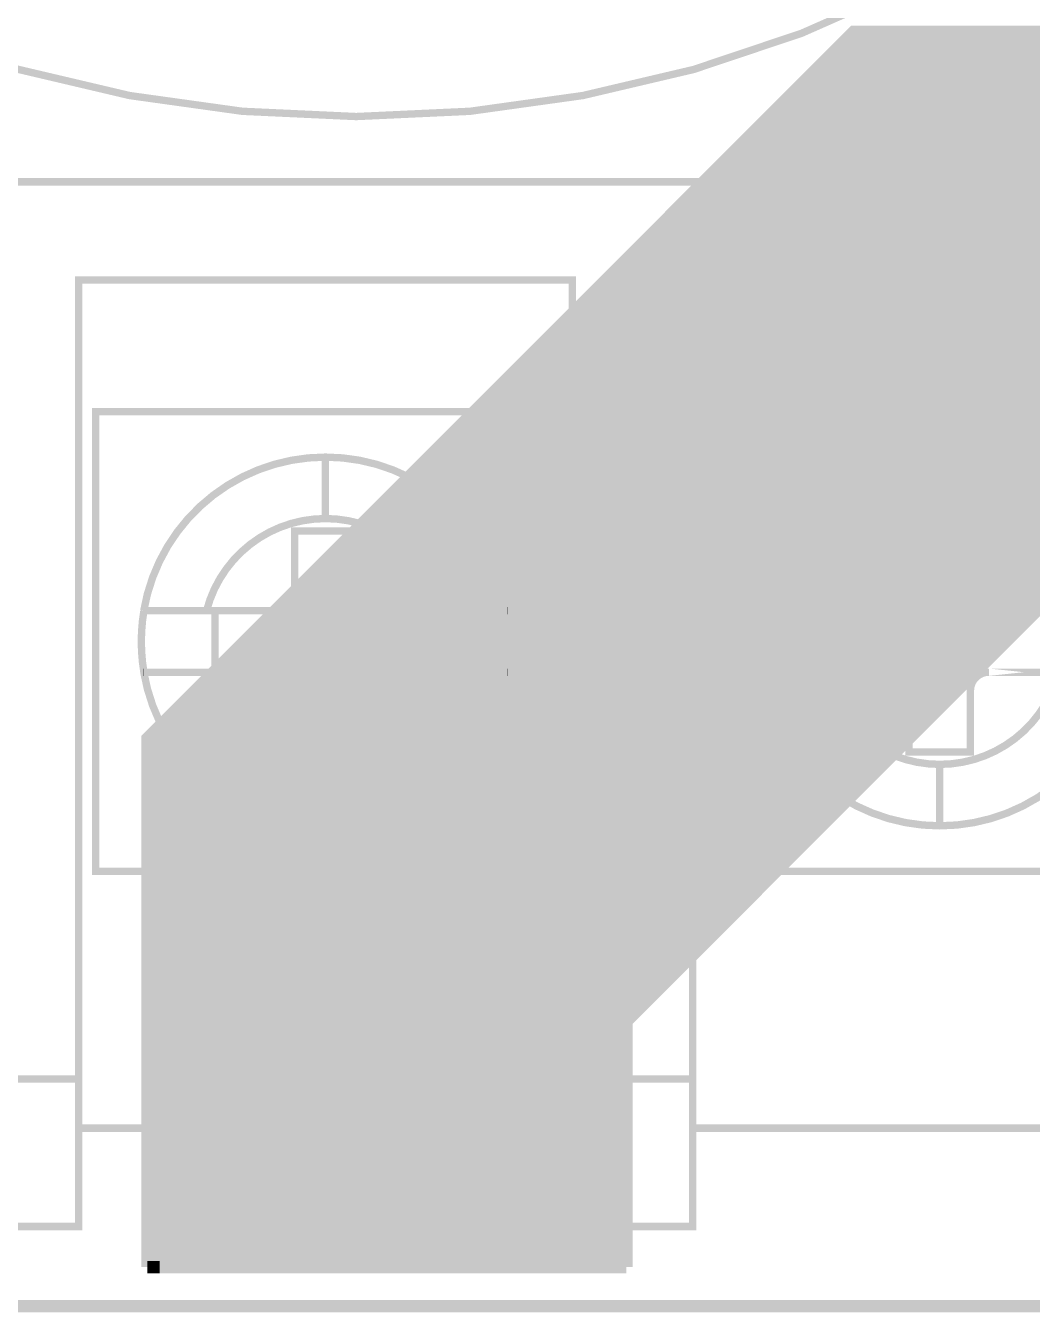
# Model space of a CAD drawing. Extents: x -18 to 155, y -91 to 215.
# Drawn here: x 59.21 to 80.02, y -5.13 to 21.46 of the extents above; entities that cross this region are included whole.
import ezdxf

# ---------------------------------------------------------------- set-up
doc = ezdxf.new("R2010")
doc.units = 0
doc.header["$MEASUREMENT"] = 0
doc.layers.get('0').update_dxf_attribs({"linetype": 'CONTINUOUS'})
for name, color, linetype in [('25-334-0_BOT', 7, 'CONTINUOUS'), ('25-334-0_DRD', 7, 'CONTINUOUS'), ('25-334-0_DRL', 2, 'CONTINUOUS'), ('25-334-0_IN1', 4, 'CONTINUOUS'), ('25-334-0_IN2', 3, 'CONTINUOUS'), ('25-334-0_SMB', 5, 'CONTINUOUS'), ('25-334-0_SMT', 10, 'CONTINUOUS'), ('25-334-0_SSB', 9, 'CONTINUOUS'), ('25-334-0_SST', 12, 'CONTINUOUS'), ('25-334-0_TOP', 11, 'CONTINUOUS'), ('THRUHOLE_TAP', 15, 'CONTINUOUS')]:
    doc.layers.add(name, color=color, linetype=linetype)

# ---------------------------------------------------------------- blocks, each defined once
blk = doc.blocks.new('SQUARE_20')
blk.add_solid([(3.50012, 3.50012), (3.50012, -3.50012), (-3.50012, 3.50012), (-3.50012, -3.50012)])
blk = doc.blocks.new('ROUND_21')
at = {"const_width": 3.50012}
blk.add_lwpolyline([(-1.75006, 0, 1), (1.75006, 0, 1)], format="xyb", close=True, dxfattribs=at)
blk = doc.blocks.new('ROUND_84')
at = {"const_width": 2.00025}
blk.add_lwpolyline([(-1.000124, 0, 1), (1.000124, 0, 1)], format="xyb", close=True, dxfattribs=at)

msp = doc.modelspace()

# ---------------------------------------------------------------- linework, layer by layer
at = {"layer": '25-334-0_BOT', "const_width": 0.254}
for points in [[(90.424, 21.336), (76.327, 21.336), (61.722, 6.731), (61.722, -4.191)], [(90.424, 21.1836), (76.1746, 21.1836)], [(76.3524, 21.336), (76.3524, 5.6134)], [(76.581, 21.336), (76.581, 5.842)], [(76.8096, 21.336), (76.8096, 6.0706)], [(77.0382, 21.336), (77.0382, 6.2992)], [(77.2668, 21.336), (77.2668, 6.5278)], [(77.4954, 21.336), (77.4954, 6.7564)], [(77.724, 21.336), (77.724, 6.985)], [(77.9526, 21.336), (77.9526, 7.2136)], [(78.1812, 21.336), (78.1812, 7.4422)], [(78.4098, 21.336), (78.4098, 7.6708)], [(78.6384, 21.336), (78.6384, 7.8994)], [(78.867, 21.336), (78.867, 8.128)], [(79.0956, 21.336), (79.0956, 8.3566)], [(79.3242, 21.336), (79.3242, 8.5852)], [(79.5528, 21.336), (79.5528, 8.8138)], [(79.7814, 21.336), (79.7814, 9.0424)], [(80.01, 21.336), (80.01, 9.271)], [(75.8952, 20.9042), (75.8952, 5.1562)], [(90.424, 20.955), (75.946, 20.955)], [(76.1238, 21.1328), (76.1238, 5.3848)], [(75.6666, 20.6756), (75.6666, 4.9276)], [(90.424, 20.7264), (75.7174, 20.7264)], [(75.438, 20.447), (75.438, 4.699)], [(90.424, 20.4978), (75.4888, 20.4978)], [(75.2094, 20.2184), (75.2094, 4.4704)], [(90.424, 20.2692), (75.2602, 20.2692)], [(74.9808, 19.9898), (74.9808, 4.2418)], [(90.424, 20.0406), (75.0316, 20.0406)], [(90.424, 19.5834), (74.5744, 19.5834)], [(74.7522, 19.7612), (74.7522, 4.0132)], [(90.424, 19.812), (74.803, 19.812)], [(74.295, 19.304), (74.295, 3.556)], [(90.424, 19.3548), (74.3458, 19.3548)], [(74.5236, 19.5326), (74.5236, 3.7846)], [(74.0664, 19.0754), (74.0664, 3.3274)], [(90.424, 19.1262), (74.1172, 19.1262)], [(73.8378, 18.8468), (73.8378, 3.0988)], [(90.424, 18.8976), (73.8886, 18.8976)], [(73.6092, 18.6182), (73.6092, 2.8702)], [(90.424, 18.669), (73.66, 18.669)], [(73.3806, 18.3896), (73.3806, 2.6416)], [(90.424, 18.4404), (73.4314, 18.4404)], [(90.424, 17.9832), (72.9742, 17.9832)], [(73.152, 18.161), (73.152, 2.413)], [(90.424, 18.2118), (73.2028, 18.2118)], [(72.6948, 17.7038), (72.6948, 1.9558)], [(90.424, 17.7546), (72.7456, 17.7546)], [(72.9234, 17.9324), (72.9234, 2.1844)], [(72.4662, 17.4752), (72.4662, 1.7272)], [(90.424, 17.526), (72.517, 17.526)], [(72.2376, 17.2466), (72.2376, 1.4986)], [(90.424, 17.2974), (72.2884, 17.2974)], [(72.009, 17.018), (72.009, 1.27)], [(90.424, 17.0688), (72.0598, 17.0688)], [(71.7804, 16.7894), (71.7804, 1.0414)], [(90.424, 16.8402), (71.8312, 16.8402)], [(90.424, 16.383), (71.374, 16.383)], [(71.5518, 16.5608), (71.5518, -4.191)], [(90.424, 16.6116), (71.6026, 16.6116)], [(71.0946, 16.1036), (71.0946, -4.191)], [(90.424, 16.1544), (71.1454, 16.1544)], [(71.3232, 16.3322), (71.3232, -4.191)], [(70.866, 15.875), (70.866, -4.191)], [(90.424, 15.9258), (70.9168, 15.9258)], [(70.6374, 15.6464), (70.6374, -4.191)], [(90.424, 15.6972), (70.6882, 15.6972)], [(70.4088, 15.4178), (70.4088, -4.191)], [(90.424, 15.4686), (70.4596, 15.4686)], [(70.1802, 15.1892), (70.1802, -4.191)], [(90.424, 15.24), (70.231, 15.24)], [(90.424, 14.7828), (69.7738, 14.7828)], [(69.9516, 14.9606), (69.9516, -4.191)], [(90.424, 15.0114), (70.0024, 15.0114)], [(69.4944, 14.5034), (69.4944, -4.191)], [(90.424, 14.5542), (69.5452, 14.5542)], [(69.723, 14.732), (69.723, -4.191)], [(69.2658, 14.2748), (69.2658, -4.191)], [(90.424, 14.3256), (69.3166, 14.3256)], [(69.0372, 14.0462), (69.0372, -4.191)], [(90.424, 14.097), (69.088, 14.097)], [(68.8086, 13.8176), (68.8086, -4.191)], [(90.424, 13.8684), (68.8594, 13.8684)], [(84.455, 13.716), (71.628, 0.889)], [(68.58, 13.589), (68.58, -4.191)], [(84.3788, 13.6398), (68.6308, 13.6398)], [(83.9216, 13.1826), (68.1736, 13.1826)], [(68.3514, 13.3604), (68.3514, -4.191)], [(84.1502, 13.4112), (68.4022, 13.4112)], [(67.8942, 12.9032), (67.8942, -4.191)], [(83.693, 12.954), (67.945, 12.954)], [(68.1228, 13.1318), (68.1228, -4.191)], [(67.6656, 12.6746), (67.6656, -4.191)], [(83.4644, 12.7254), (67.7164, 12.7254)], [(67.437, 12.446), (67.437, -4.191)], [(83.2358, 12.4968), (67.4878, 12.4968)], [(67.2084, 12.2174), (67.2084, -4.191)], [(83.0072, 12.2682), (67.2592, 12.2682)], [(66.9798, 11.9888), (66.9798, -4.191)], [(82.7786, 12.0396), (67.0306, 12.0396)], [(82.3214, 11.5824), (66.5734, 11.5824)], [(66.7512, 11.7602), (66.7512, -4.191)], [(82.55, 11.811), (66.802, 11.811)], [(82.0928, 11.3538), (66.3448, 11.3538)], [(66.5226, 11.5316), (66.5226, -4.191)], [(66.0654, 11.0744), (66.0654, -4.191)], [(81.8642, 11.1252), (66.1162, 11.1252)], [(66.294, 11.303), (66.294, -4.191)], [(65.8368, 10.8458), (65.8368, -4.191)], [(81.6356, 10.8966), (65.8876, 10.8966)], [(65.6082, 10.6172), (65.6082, -4.191)], [(81.407, 10.668), (65.659, 10.668)], [(65.3796, 10.3886), (65.3796, -4.191)], [(81.1784, 10.4394), (65.4304, 10.4394)], [(80.7212, 9.9822), (64.9732, 9.9822)], [(65.151, 10.16), (65.151, -4.191)], [(80.9498, 10.2108), (65.2018, 10.2108)], [(80.4926, 9.7536), (64.7446, 9.7536)], [(64.9224, 9.9314), (64.9224, -4.191)], [(64.4652, 9.4742), (64.4652, -4.191)], [(80.264, 9.525), (64.516, 9.525)], [(64.6938, 9.7028), (64.6938, -4.191)], [(64.2366, 9.2456), (64.2366, -4.191)], [(80.0354, 9.2964), (64.2874, 9.2964)], [(64.008, 9.017), (64.008, -4.191)], [(79.8068, 9.0678), (64.0588, 9.0678)], [(63.7794, 8.7884), (63.7794, -4.191)], [(79.5782, 8.8392), (63.8302, 8.8392)], [(79.121, 8.382), (63.373, 8.382)], [(63.5508, 8.5598), (63.5508, -4.191)], [(79.3496, 8.6106), (63.6016, 8.6106)], [(78.8924, 8.1534), (63.1444, 8.1534)], [(63.3222, 8.3312), (63.3222, -4.191)], [(62.865, 7.874), (62.865, -4.191)], [(78.6638, 7.9248), (62.9158, 7.9248)], [(63.0936, 8.1026), (63.0936, -4.191)], [(62.6364, 7.6454), (62.6364, -4.191)], [(78.4352, 7.6962), (62.6872, 7.6962)], [(62.4078, 7.4168), (62.4078, -4.191)], [(78.2066, 7.4676), (62.4586, 7.4676)], [(62.1792, 7.1882), (62.1792, -4.191)], [(77.978, 7.239), (62.23, 7.239)], [(61.9506, 6.9596), (61.9506, -4.191)], [(77.7494, 7.0104), (62.0014, 7.0104)], [(77.2922, 6.5532), (61.722, 6.5532)], [(77.5208, 6.7818), (61.7728, 6.7818)], [(77.0636, 6.3246), (61.722, 6.3246)], [(76.835, 6.096), (61.722, 6.096)], [(76.6064, 5.8674), (61.722, 5.8674)], [(76.3778, 5.6388), (61.722, 5.6388)], [(76.1492, 5.4102), (61.722, 5.4102)], [(75.9206, 5.1816), (61.722, 5.1816)], [(75.692, 4.953), (61.722, 4.953)], [(75.4634, 4.7244), (61.722, 4.7244)], [(75.2348, 4.4958), (61.722, 4.4958)], [(75.0062, 4.2672), (61.722, 4.2672)], [(74.7776, 4.0386), (61.722, 4.0386)], [(74.549, 3.81), (61.722, 3.81)], [(74.3204, 3.5814), (61.722, 3.5814)], [(74.0918, 3.3528), (61.722, 3.3528)], [(73.8632, 3.1242), (61.722, 3.1242)], [(73.6346, 2.8956), (61.722, 2.8956)], [(73.406, 2.667), (61.722, 2.667)], [(73.1774, 2.4384), (61.722, 2.4384)], [(72.9488, 2.2098), (61.722, 2.2098)], [(72.7202, 1.9812), (61.722, 1.9812)], [(72.4916, 1.7526), (61.722, 1.7526)], [(72.263, 1.524), (61.722, 1.524)], [(72.0344, 1.2954), (61.722, 1.2954)], [(71.8058, 1.0668), (61.722, 1.0668)], [(71.628, 0.8382), (61.722, 0.8382)], [(71.628, 0.889), (71.628, -4.191)], [(71.628, 0.6096), (61.722, 0.6096)], [(71.628, 0.381), (61.722, 0.381)], [(71.628, 0.1524), (61.722, 0.1524)], [(71.628, -0.0762), (61.722, -0.0762)], [(71.628, -0.3048), (61.722, -0.3048)], [(71.628, -0.5334), (61.722, -0.5334)], [(71.628, -0.762), (61.722, -0.762)], [(71.628, -0.9906), (61.722, -0.9906)], [(71.628, -1.2192), (61.722, -1.2192)], [(71.628, -1.4478), (61.722, -1.4478)], [(71.628, -1.6764), (61.722, -1.6764)], [(71.628, -1.905), (61.722, -1.905)], [(71.628, -2.1336), (61.722, -2.1336)], [(71.628, -2.3622), (61.722, -2.3622)], [(71.628, -2.5908), (61.722, -2.5908)], [(71.628, -2.8194), (61.722, -2.8194)], [(71.628, -3.048), (61.722, -3.048)], [(71.628, -3.2766), (61.722, -3.2766)], [(71.628, -3.5052), (61.722, -3.5052)], [(71.628, -3.7338), (61.722, -3.7338)], [(71.628, -3.9624), (61.722, -3.9624)], [(61.976, -4.191), (61.722, -4.191)], [(71.628, -4.191), (61.976, -4.191)]]:
    msp.add_lwpolyline(points, dxfattribs=at)
at = {"layer": '25-334-0_DRD', "const_width": 0.254}
for points in [[(-15.99946, -4.99872), (155.00096, -4.99872), (155.00096, 215.00084), (-4.99872, 215.00084), (-4.99872, 189.35954), (-15.99946, 189.35954), (-15.99946, -4.99872)], [(76.835, 16.51), (76.835, 13.97)], [(79.375, 16.51), (76.835, 16.51)], [(78.105, 16.51), (78.105, 13.97)], [(79.375, 13.97), (79.375, 16.51)], [(79.375, 15.24), (76.835, 15.24)], [(76.835, 13.97), (79.375, 13.97)], [(64.135, 3.5052), (64.135, 0.9652)], [(66.675, 3.5052), (64.135, 3.5052)], [(65.405, 3.5052), (65.405, 0.9652)], [(66.675, 0.9652), (66.675, 3.5052)], [(66.675, 2.2352), (64.135, 2.2352)], [(64.135, 0.9652), (66.675, 0.9652)]]:
    msp.add_lwpolyline(points, dxfattribs=at)
at = {"layer": '25-334-0_DRL', "const_width": 0.254}
msp.add_lwpolyline([(-15.99946, -4.99872), (155.00096, -4.99872), (155.00096, 215.00084), (-4.99872, 215.00084), (-4.99872, 189.35954), (-15.99946, 189.35954), (-15.99946, -4.99872)], dxfattribs=at)
at = {"layer": '25-334-0_IN1', "const_width": 0.254}
for points in [[(90.424, 21.336), (76.327, 21.336), (61.722, 6.731), (61.722, -4.191)], [(90.424, 21.1836), (76.1746, 21.1836)], [(76.3524, 21.336), (76.3524, 5.6134)], [(76.581, 21.336), (76.581, 5.842)], [(76.8096, 21.336), (76.8096, 6.0706)], [(77.0382, 21.336), (77.0382, 6.2992)], [(77.2668, 21.336), (77.2668, 6.5278)], [(77.4954, 21.336), (77.4954, 6.7564)], [(77.724, 21.336), (77.724, 6.985)], [(77.9526, 21.336), (77.9526, 7.2136)], [(78.1812, 21.336), (78.1812, 7.4422)], [(78.4098, 21.336), (78.4098, 7.6708)], [(78.6384, 21.336), (78.6384, 7.8994)], [(78.867, 21.336), (78.867, 8.128)], [(79.0956, 21.336), (79.0956, 8.3566)], [(79.3242, 21.336), (79.3242, 8.5852)], [(79.5528, 21.336), (79.5528, 8.8138)], [(79.7814, 21.336), (79.7814, 9.0424)], [(80.01, 21.336), (80.01, 9.271)], [(75.8952, 20.9042), (75.8952, 5.1562)], [(90.424, 20.955), (75.946, 20.955)], [(76.1238, 21.1328), (76.1238, 5.3848)], [(75.6666, 20.6756), (75.6666, 4.9276)], [(90.424, 20.7264), (75.7174, 20.7264)], [(75.438, 20.447), (75.438, 4.699)], [(90.424, 20.4978), (75.4888, 20.4978)], [(75.2094, 20.2184), (75.2094, 4.4704)], [(90.424, 20.2692), (75.2602, 20.2692)], [(74.9808, 19.9898), (74.9808, 4.2418)], [(90.424, 20.0406), (75.0316, 20.0406)], [(90.424, 19.5834), (74.5744, 19.5834)], [(74.7522, 19.7612), (74.7522, 4.0132)], [(90.424, 19.812), (74.803, 19.812)], [(74.295, 19.304), (74.295, 3.556)], [(90.424, 19.3548), (74.3458, 19.3548)], [(74.5236, 19.5326), (74.5236, 3.7846)], [(74.0664, 19.0754), (74.0664, 3.3274)], [(90.424, 19.1262), (74.1172, 19.1262)], [(73.8378, 18.8468), (73.8378, 3.0988)], [(90.424, 18.8976), (73.8886, 18.8976)], [(73.6092, 18.6182), (73.6092, 2.8702)], [(90.424, 18.669), (73.66, 18.669)], [(73.3806, 18.3896), (73.3806, 2.6416)], [(90.424, 18.4404), (73.4314, 18.4404)], [(90.424, 17.9832), (72.9742, 17.9832)], [(73.152, 18.161), (73.152, 2.413)], [(90.424, 18.2118), (73.2028, 18.2118)], [(72.6948, 17.7038), (72.6948, 1.9558)], [(90.424, 17.7546), (72.7456, 17.7546)], [(72.9234, 17.9324), (72.9234, 2.1844)], [(72.4662, 17.4752), (72.4662, 1.7272)], [(90.424, 17.526), (72.517, 17.526)], [(72.2376, 17.2466), (72.2376, 1.4986)], [(90.424, 17.2974), (72.2884, 17.2974)], [(72.009, 17.018), (72.009, 1.27)], [(90.424, 17.0688), (72.0598, 17.0688)], [(71.7804, 16.7894), (71.7804, 1.0414)], [(90.424, 16.8402), (71.8312, 16.8402)], [(90.424, 16.383), (71.374, 16.383)], [(71.5518, 16.5608), (71.5518, -4.191)], [(90.424, 16.6116), (71.6026, 16.6116)], [(71.0946, 16.1036), (71.0946, -4.191)], [(90.424, 16.1544), (71.1454, 16.1544)], [(71.3232, 16.3322), (71.3232, -4.191)], [(70.866, 15.875), (70.866, -4.191)], [(90.424, 15.9258), (70.9168, 15.9258)], [(70.6374, 15.6464), (70.6374, -4.191)], [(90.424, 15.6972), (70.6882, 15.6972)], [(70.4088, 15.4178), (70.4088, -4.191)], [(90.424, 15.4686), (70.4596, 15.4686)], [(70.1802, 15.1892), (70.1802, -4.191)], [(90.424, 15.24), (70.231, 15.24)], [(90.424, 14.7828), (69.7738, 14.7828)], [(69.9516, 14.9606), (69.9516, -4.191)], [(90.424, 15.0114), (70.0024, 15.0114)], [(69.4944, 14.5034), (69.4944, -4.191)], [(90.424, 14.5542), (69.5452, 14.5542)], [(69.723, 14.732), (69.723, -4.191)], [(69.2658, 14.2748), (69.2658, -4.191)], [(90.424, 14.3256), (69.3166, 14.3256)], [(69.0372, 14.0462), (69.0372, -4.191)], [(90.424, 14.097), (69.088, 14.097)], [(68.8086, 13.8176), (68.8086, -4.191)], [(90.424, 13.8684), (68.8594, 13.8684)], [(84.455, 13.716), (71.628, 0.889)], [(68.58, 13.589), (68.58, -4.191)], [(84.3788, 13.6398), (68.6308, 13.6398)], [(83.9216, 13.1826), (68.1736, 13.1826)], [(68.3514, 13.3604), (68.3514, -4.191)], [(84.1502, 13.4112), (68.4022, 13.4112)], [(67.8942, 12.9032), (67.8942, -4.191)], [(83.693, 12.954), (67.945, 12.954)], [(68.1228, 13.1318), (68.1228, -4.191)], [(67.6656, 12.6746), (67.6656, -4.191)], [(83.4644, 12.7254), (67.7164, 12.7254)], [(67.437, 12.446), (67.437, -4.191)], [(83.2358, 12.4968), (67.4878, 12.4968)], [(67.2084, 12.2174), (67.2084, -4.191)], [(83.0072, 12.2682), (67.2592, 12.2682)], [(66.9798, 11.9888), (66.9798, -4.191)], [(82.7786, 12.0396), (67.0306, 12.0396)], [(82.3214, 11.5824), (66.5734, 11.5824)], [(66.7512, 11.7602), (66.7512, -4.191)], [(82.55, 11.811), (66.802, 11.811)], [(82.0928, 11.3538), (66.3448, 11.3538)], [(66.5226, 11.5316), (66.5226, -4.191)], [(66.0654, 11.0744), (66.0654, -4.191)], [(81.8642, 11.1252), (66.1162, 11.1252)], [(66.294, 11.303), (66.294, -4.191)], [(65.8368, 10.8458), (65.8368, -4.191)], [(81.6356, 10.8966), (65.8876, 10.8966)], [(65.6082, 10.6172), (65.6082, -4.191)], [(81.407, 10.668), (65.659, 10.668)], [(65.3796, 10.3886), (65.3796, -4.191)], [(81.1784, 10.4394), (65.4304, 10.4394)], [(80.7212, 9.9822), (64.9732, 9.9822)], [(65.151, 10.16), (65.151, -4.191)], [(80.9498, 10.2108), (65.2018, 10.2108)], [(80.4926, 9.7536), (64.7446, 9.7536)], [(64.9224, 9.9314), (64.9224, -4.191)], [(64.4652, 9.4742), (64.4652, -4.191)], [(80.264, 9.525), (64.516, 9.525)], [(64.6938, 9.7028), (64.6938, -4.191)], [(64.2366, 9.2456), (64.2366, -4.191)], [(80.0354, 9.2964), (64.2874, 9.2964)], [(64.008, 9.017), (64.008, -4.191)], [(79.8068, 9.0678), (64.0588, 9.0678)], [(63.7794, 8.7884), (63.7794, -4.191)], [(79.5782, 8.8392), (63.8302, 8.8392)], [(79.121, 8.382), (63.373, 8.382)], [(63.5508, 8.5598), (63.5508, -4.191)], [(79.3496, 8.6106), (63.6016, 8.6106)], [(78.8924, 8.1534), (63.1444, 8.1534)], [(63.3222, 8.3312), (63.3222, -4.191)], [(62.865, 7.874), (62.865, -4.191)], [(78.6638, 7.9248), (62.9158, 7.9248)], [(63.0936, 8.1026), (63.0936, -4.191)], [(62.6364, 7.6454), (62.6364, -4.191)], [(78.4352, 7.6962), (62.6872, 7.6962)], [(62.4078, 7.4168), (62.4078, -4.191)], [(78.2066, 7.4676), (62.4586, 7.4676)], [(62.1792, 7.1882), (62.1792, -4.191)], [(77.978, 7.239), (62.23, 7.239)], [(61.9506, 6.9596), (61.9506, -4.191)], [(77.7494, 7.0104), (62.0014, 7.0104)], [(77.2922, 6.5532), (61.722, 6.5532)], [(77.5208, 6.7818), (61.7728, 6.7818)], [(77.0636, 6.3246), (61.722, 6.3246)], [(76.835, 6.096), (61.722, 6.096)], [(76.6064, 5.8674), (61.722, 5.8674)], [(76.3778, 5.6388), (61.722, 5.6388)], [(76.1492, 5.4102), (61.722, 5.4102)], [(75.9206, 5.1816), (61.722, 5.1816)], [(75.692, 4.953), (61.722, 4.953)], [(75.4634, 4.7244), (61.722, 4.7244)], [(75.2348, 4.4958), (61.722, 4.4958)], [(75.0062, 4.2672), (61.722, 4.2672)], [(74.7776, 4.0386), (61.722, 4.0386)], [(74.549, 3.81), (61.722, 3.81)], [(74.3204, 3.5814), (61.722, 3.5814)], [(74.0918, 3.3528), (61.722, 3.3528)], [(73.8632, 3.1242), (61.722, 3.1242)], [(73.6346, 2.8956), (61.722, 2.8956)], [(73.406, 2.667), (61.722, 2.667)], [(73.1774, 2.4384), (61.722, 2.4384)], [(72.9488, 2.2098), (61.722, 2.2098)], [(72.7202, 1.9812), (61.722, 1.9812)], [(72.4916, 1.7526), (61.722, 1.7526)], [(72.263, 1.524), (61.722, 1.524)], [(72.0344, 1.2954), (61.722, 1.2954)], [(71.8058, 1.0668), (61.722, 1.0668)], [(71.628, 0.8382), (61.722, 0.8382)], [(71.628, 0.889), (71.628, -4.191)], [(71.628, 0.6096), (61.722, 0.6096)], [(71.628, 0.381), (61.722, 0.381)], [(71.628, 0.1524), (61.722, 0.1524)], [(71.628, -0.0762), (61.722, -0.0762)], [(71.628, -0.3048), (61.722, -0.3048)], [(71.628, -0.5334), (61.722, -0.5334)], [(71.628, -0.762), (61.722, -0.762)], [(71.628, -0.9906), (61.722, -0.9906)], [(71.628, -1.2192), (61.722, -1.2192)], [(71.628, -1.4478), (61.722, -1.4478)], [(71.628, -1.6764), (61.722, -1.6764)], [(71.628, -1.905), (61.722, -1.905)], [(71.628, -2.1336), (61.722, -2.1336)], [(71.628, -2.3622), (61.722, -2.3622)], [(71.628, -2.5908), (61.722, -2.5908)], [(71.628, -2.8194), (61.722, -2.8194)], [(71.628, -3.048), (61.722, -3.048)], [(71.628, -3.2766), (61.722, -3.2766)], [(71.628, -3.5052), (61.722, -3.5052)], [(71.628, -3.7338), (61.722, -3.7338)], [(71.628, -3.9624), (61.722, -3.9624)], [(61.976, -4.191), (61.722, -4.191)], [(71.628, -4.191), (61.976, -4.191)]]:
    msp.add_lwpolyline(points, dxfattribs=at)
at = {"layer": '25-334-0_IN2', "const_width": 0.254}
for points in [[(90.424, 21.336), (76.327, 21.336), (61.722, 6.731), (61.722, -4.191)], [(90.424, 21.1836), (76.1746, 21.1836)], [(76.3524, 21.336), (76.3524, 5.6134)], [(76.581, 21.336), (76.581, 5.842)], [(76.8096, 21.336), (76.8096, 6.0706)], [(77.0382, 21.336), (77.0382, 6.2992)], [(77.2668, 21.336), (77.2668, 6.5278)], [(77.4954, 21.336), (77.4954, 6.7564)], [(77.724, 21.336), (77.724, 6.985)], [(77.9526, 21.336), (77.9526, 7.2136)], [(78.1812, 21.336), (78.1812, 7.4422)], [(78.4098, 21.336), (78.4098, 7.6708)], [(78.6384, 21.336), (78.6384, 7.8994)], [(78.867, 21.336), (78.867, 8.128)], [(79.0956, 21.336), (79.0956, 8.3566)], [(79.3242, 21.336), (79.3242, 8.5852)], [(79.5528, 21.336), (79.5528, 8.8138)], [(79.7814, 21.336), (79.7814, 9.0424)], [(80.01, 21.336), (80.01, 9.271)], [(75.8952, 20.9042), (75.8952, 5.1562)], [(90.424, 20.955), (75.946, 20.955)], [(76.1238, 21.1328), (76.1238, 5.3848)], [(75.6666, 20.6756), (75.6666, 4.9276)], [(90.424, 20.7264), (75.7174, 20.7264)], [(75.438, 20.447), (75.438, 4.699)], [(90.424, 20.4978), (75.4888, 20.4978)], [(75.2094, 20.2184), (75.2094, 4.4704)], [(90.424, 20.2692), (75.2602, 20.2692)], [(74.9808, 19.9898), (74.9808, 4.2418)], [(90.424, 20.0406), (75.0316, 20.0406)], [(90.424, 19.5834), (74.5744, 19.5834)], [(74.7522, 19.7612), (74.7522, 4.0132)], [(90.424, 19.812), (74.803, 19.812)], [(74.295, 19.304), (74.295, 3.556)], [(90.424, 19.3548), (74.3458, 19.3548)], [(74.5236, 19.5326), (74.5236, 3.7846)], [(74.0664, 19.0754), (74.0664, 3.3274)], [(90.424, 19.1262), (74.1172, 19.1262)], [(73.8378, 18.8468), (73.8378, 3.0988)], [(90.424, 18.8976), (73.8886, 18.8976)], [(73.6092, 18.6182), (73.6092, 2.8702)], [(90.424, 18.669), (73.66, 18.669)], [(73.3806, 18.3896), (73.3806, 2.6416)], [(90.424, 18.4404), (73.4314, 18.4404)], [(90.424, 17.9832), (72.9742, 17.9832)], [(73.152, 18.161), (73.152, 2.413)], [(90.424, 18.2118), (73.2028, 18.2118)], [(72.6948, 17.7038), (72.6948, 1.9558)], [(90.424, 17.7546), (72.7456, 17.7546)], [(72.9234, 17.9324), (72.9234, 2.1844)], [(72.4662, 17.4752), (72.4662, 1.7272)], [(90.424, 17.526), (72.517, 17.526)], [(72.2376, 17.2466), (72.2376, 1.4986)], [(90.424, 17.2974), (72.2884, 17.2974)], [(72.009, 17.018), (72.009, 1.27)], [(90.424, 17.0688), (72.0598, 17.0688)], [(71.7804, 16.7894), (71.7804, 1.0414)], [(90.424, 16.8402), (71.8312, 16.8402)], [(90.424, 16.383), (71.374, 16.383)], [(71.5518, 16.5608), (71.5518, -4.191)], [(90.424, 16.6116), (71.6026, 16.6116)], [(71.0946, 16.1036), (71.0946, -4.191)], [(90.424, 16.1544), (71.1454, 16.1544)], [(71.3232, 16.3322), (71.3232, -4.191)], [(70.866, 15.875), (70.866, -4.191)], [(90.424, 15.9258), (70.9168, 15.9258)], [(70.6374, 15.6464), (70.6374, -4.191)], [(90.424, 15.6972), (70.6882, 15.6972)], [(70.4088, 15.4178), (70.4088, -4.191)], [(90.424, 15.4686), (70.4596, 15.4686)], [(70.1802, 15.1892), (70.1802, -4.191)], [(90.424, 15.24), (70.231, 15.24)], [(90.424, 14.7828), (69.7738, 14.7828)], [(69.9516, 14.9606), (69.9516, -4.191)], [(90.424, 15.0114), (70.0024, 15.0114)], [(69.4944, 14.5034), (69.4944, -4.191)], [(90.424, 14.5542), (69.5452, 14.5542)], [(69.723, 14.732), (69.723, -4.191)], [(69.2658, 14.2748), (69.2658, -4.191)], [(90.424, 14.3256), (69.3166, 14.3256)], [(69.0372, 14.0462), (69.0372, -4.191)], [(90.424, 14.097), (69.088, 14.097)], [(68.8086, 13.8176), (68.8086, -4.191)], [(90.424, 13.8684), (68.8594, 13.8684)], [(84.455, 13.716), (71.628, 0.889)], [(68.58, 13.589), (68.58, -4.191)], [(84.3788, 13.6398), (68.6308, 13.6398)], [(83.9216, 13.1826), (68.1736, 13.1826)], [(68.3514, 13.3604), (68.3514, -4.191)], [(84.1502, 13.4112), (68.4022, 13.4112)], [(67.8942, 12.9032), (67.8942, -4.191)], [(83.693, 12.954), (67.945, 12.954)], [(68.1228, 13.1318), (68.1228, -4.191)], [(67.6656, 12.6746), (67.6656, -4.191)], [(83.4644, 12.7254), (67.7164, 12.7254)], [(67.437, 12.446), (67.437, -4.191)], [(83.2358, 12.4968), (67.4878, 12.4968)], [(67.2084, 12.2174), (67.2084, -4.191)], [(83.0072, 12.2682), (67.2592, 12.2682)], [(66.9798, 11.9888), (66.9798, -4.191)], [(82.7786, 12.0396), (67.0306, 12.0396)], [(82.3214, 11.5824), (66.5734, 11.5824)], [(66.7512, 11.7602), (66.7512, -4.191)], [(82.55, 11.811), (66.802, 11.811)], [(82.0928, 11.3538), (66.3448, 11.3538)], [(66.5226, 11.5316), (66.5226, -4.191)], [(66.0654, 11.0744), (66.0654, -4.191)], [(81.8642, 11.1252), (66.1162, 11.1252)], [(66.294, 11.303), (66.294, -4.191)], [(65.8368, 10.8458), (65.8368, -4.191)], [(81.6356, 10.8966), (65.8876, 10.8966)], [(65.6082, 10.6172), (65.6082, -4.191)], [(81.407, 10.668), (65.659, 10.668)], [(65.3796, 10.3886), (65.3796, -4.191)], [(81.1784, 10.4394), (65.4304, 10.4394)], [(80.7212, 9.9822), (64.9732, 9.9822)], [(65.151, 10.16), (65.151, -4.191)], [(80.9498, 10.2108), (65.2018, 10.2108)], [(80.4926, 9.7536), (64.7446, 9.7536)], [(64.9224, 9.9314), (64.9224, -4.191)], [(64.4652, 9.4742), (64.4652, -4.191)], [(80.264, 9.525), (64.516, 9.525)], [(64.6938, 9.7028), (64.6938, -4.191)], [(64.2366, 9.2456), (64.2366, -4.191)], [(80.0354, 9.2964), (64.2874, 9.2964)], [(64.008, 9.017), (64.008, -4.191)], [(79.8068, 9.0678), (64.0588, 9.0678)], [(63.7794, 8.7884), (63.7794, -4.191)], [(79.5782, 8.8392), (63.8302, 8.8392)], [(79.121, 8.382), (63.373, 8.382)], [(63.5508, 8.5598), (63.5508, -4.191)], [(79.3496, 8.6106), (63.6016, 8.6106)], [(78.8924, 8.1534), (63.1444, 8.1534)], [(63.3222, 8.3312), (63.3222, -4.191)], [(62.865, 7.874), (62.865, -4.191)], [(78.6638, 7.9248), (62.9158, 7.9248)], [(63.0936, 8.1026), (63.0936, -4.191)], [(62.6364, 7.6454), (62.6364, -4.191)], [(78.4352, 7.6962), (62.6872, 7.6962)], [(62.4078, 7.4168), (62.4078, -4.191)], [(78.2066, 7.4676), (62.4586, 7.4676)], [(62.1792, 7.1882), (62.1792, -4.191)], [(77.978, 7.239), (62.23, 7.239)], [(61.9506, 6.9596), (61.9506, -4.191)], [(77.7494, 7.0104), (62.0014, 7.0104)], [(77.2922, 6.5532), (61.722, 6.5532)], [(77.5208, 6.7818), (61.7728, 6.7818)], [(77.0636, 6.3246), (61.722, 6.3246)], [(76.835, 6.096), (61.722, 6.096)], [(76.6064, 5.8674), (61.722, 5.8674)], [(76.3778, 5.6388), (61.722, 5.6388)], [(76.1492, 5.4102), (61.722, 5.4102)], [(75.9206, 5.1816), (61.722, 5.1816)], [(75.692, 4.953), (61.722, 4.953)], [(75.4634, 4.7244), (61.722, 4.7244)], [(75.2348, 4.4958), (61.722, 4.4958)], [(75.0062, 4.2672), (61.722, 4.2672)], [(74.7776, 4.0386), (61.722, 4.0386)], [(74.549, 3.81), (61.722, 3.81)], [(74.3204, 3.5814), (61.722, 3.5814)], [(74.0918, 3.3528), (61.722, 3.3528)], [(73.8632, 3.1242), (61.722, 3.1242)], [(73.6346, 2.8956), (61.722, 2.8956)], [(73.406, 2.667), (61.722, 2.667)], [(73.1774, 2.4384), (61.722, 2.4384)], [(72.9488, 2.2098), (61.722, 2.2098)], [(72.7202, 1.9812), (61.722, 1.9812)], [(72.4916, 1.7526), (61.722, 1.7526)], [(72.263, 1.524), (61.722, 1.524)], [(72.0344, 1.2954), (61.722, 1.2954)], [(71.8058, 1.0668), (61.722, 1.0668)], [(71.628, 0.8382), (61.722, 0.8382)], [(71.628, 0.889), (71.628, -4.191)], [(71.628, 0.6096), (61.722, 0.6096)], [(71.628, 0.381), (61.722, 0.381)], [(71.628, 0.1524), (61.722, 0.1524)], [(71.628, -0.0762), (61.722, -0.0762)], [(71.628, -0.3048), (61.722, -0.3048)], [(71.628, -0.5334), (61.722, -0.5334)], [(71.628, -0.762), (61.722, -0.762)], [(71.628, -0.9906), (61.722, -0.9906)], [(71.628, -1.2192), (61.722, -1.2192)], [(71.628, -1.4478), (61.722, -1.4478)], [(71.628, -1.6764), (61.722, -1.6764)], [(71.628, -1.905), (61.722, -1.905)], [(71.628, -2.1336), (61.722, -2.1336)], [(71.628, -2.3622), (61.722, -2.3622)], [(71.628, -2.5908), (61.722, -2.5908)], [(71.628, -2.8194), (61.722, -2.8194)], [(71.628, -3.048), (61.722, -3.048)], [(71.628, -3.2766), (61.722, -3.2766)], [(71.628, -3.5052), (61.722, -3.5052)], [(71.628, -3.7338), (61.722, -3.7338)], [(71.628, -3.9624), (61.722, -3.9624)], [(61.976, -4.191), (61.722, -4.191)], [(71.628, -4.191), (61.976, -4.191)]]:
    msp.add_lwpolyline(points, dxfattribs=at)
at = {"layer": '25-334-0_SMB', "const_width": 1.99898}
for points in [[(79.375, 10.795), (79.375, 19.685)], [(76.2, 8.255), (76.2, 18.415)], [(73.025, 4.445), (73.025, 15.24)], [(69.85, -2.54), (69.85, 12.065)], [(66.675, 9.525), (66.675, -2.54)], [(63.5, 6.35), (63.5, -2.54)]]:
    msp.add_lwpolyline(points, dxfattribs=at)
at = {"layer": '25-334-0_SSB', "const_width": 0.1524}
for points in [[(32.385, -0.3048), (34.8996, -0.3048), (34.8996, -3.3528), (32.385, -3.3528), (32.385, -0.3048), (32.385, 18.2372), (85.725, 18.2372), (85.725, -0.3048), (83.2104, -0.3048), (83.2104, -3.3528), (85.725, -3.3528), (85.725, -0.3048)], [(60.2996, -0.3048), (60.2996, 16.2052), (70.5104, 16.2052), (70.5104, -0.3048)], [(83.2104, -0.3048), (83.2104, 16.2052), (72.9996, 16.2052), (72.9996, -0.3048), (70.5104, -0.3048), (70.5104, -3.3528), (72.9996, -3.3528), (72.9996, -0.3048)], [(70.1548, 3.9878), (70.1548, 13.4874), (60.6552, 13.4874), (60.6552, 3.9878), (70.1548, 3.9878)], [(82.8548, 3.9878), (73.3552, 3.9878), (73.3552, 13.4874), (82.8548, 13.4874), (82.8548, 3.9878)], [(65.405, 12.5476), (65.405, 11.2776)], [(78.105, 11.2776), (78.105, 12.5476)], [(64.77, 9.7536), (64.77, 11.0236), (66.04, 11.0236), (66.04, 9.7536)], [(77.47, 9.7536), (77.47, 11.0236), (78.74, 11.0236), (78.74, 9.7536)], [(61.65088, 9.3726), (62.94628, 9.3726), (64.389, 9.3726)], [(63.119, 9.3726), (63.119, 8.1026)], [(66.421, 9.3726), (67.86372, 9.3726), (69.15912, 9.3726)], [(67.691, 8.1026), (67.691, 9.3726)], [(69.16166, 9.3726), (69.15912, 9.3726)], [(74.35088, 9.3726), (75.64628, 9.3726), (77.089, 9.3726)], [(75.819, 9.3726), (75.819, 8.1026)], [(79.121, 9.3726), (80.56372, 9.3726)], [(61.64834, 8.1026), (61.65088, 8.1026)], [(62.94628, 8.1026), (64.389, 8.1026), (62.94628, 8.1026), (61.65088, 8.1026)], [(67.86372, 8.1026), (66.421, 8.1026), (67.86372, 8.1026), (69.15912, 8.1026)], [(69.15912, 8.1026), (69.16166, 8.1026)], [(75.64628, 8.1026), (74.35088, 8.1026)], [(75.64628, 8.1026), (77.089, 8.1026), (75.64628, 8.1026)], [(79.121, 8.1026), (80.56372, 8.1026), (79.121, 8.1026)], [(66.04, 7.7216), (66.04, 6.4516), (64.77, 6.4516), (64.77, 7.7216)], [(77.47, 7.7216), (77.47, 6.4516), (78.74, 6.4516), (78.74, 7.7216)], [(65.405, 4.9276), (65.405, 6.1976)], [(78.105, 6.1976), (78.105, 4.9276)], [(60.2996, -3.3528), (60.2996, -0.3048), (57.8104, -0.3048), (57.8104, -3.3528), (60.2996, -3.3528)], [(60.2996, -1.3208), (70.5104, -1.3208)], [(83.2104, -1.3208), (72.9996, -1.3208)]]:
    msp.add_lwpolyline(points, dxfattribs=at)
for points in [[(65.405, 12.5476, 0.3657904), (61.64834, 9.37514)], [(69.16166, 9.3726, 0.3659767), (65.405, 12.5476)], [(78.105, 12.5476, 0.3659768), (74.34834, 9.3726)], [(81.86166, 9.37006, 0.3661632), (78.105, 12.5476)], [(65.405, 11.2776, 0.3419817), (62.94628, 9.3726)], [(67.86372, 9.3726, 0.3419815), (65.405, 11.2776)], [(78.105, 11.2776, 0.3419817), (75.64628, 9.3726)], [(80.56372, 9.3726, 0.3419815), (78.105, 11.2776)], [(64.389, 9.3726, 0.4142136), (64.77, 9.7536)], [(66.04, 9.7536, 0.4142136), (66.421, 9.3726)], [(77.089, 9.3726, 0.4142136), (77.47, 9.7536)], [(78.74, 9.7536, 0.4142136), (79.121, 9.3726)], [(61.65088, 9.3726, 0.0419149), (61.59756, 8.7376)], [(69.21246, 8.7376, 0.0419149), (69.15913, 9.3726)], [(74.35088, 9.3726, 0.0419149), (74.29756, 8.7376)], [(61.59754, 8.7376, 0.041915), (61.65086, 8.1026)], [(69.15912, 8.1026, 0.0419149), (69.21244, 8.7376)], [(74.29754, 8.7376, 0.041915), (74.35086, 8.1026)], [(61.64834, 8.1026, 0.3659767), (65.405, 4.9276)], [(62.94628, 8.1026, 0.3419815), (65.405, 6.1976)], [(64.77, 7.7216, 0.4142136), (64.389, 8.1026)], [(65.405, 4.9276, 0.3659768), (69.16166, 8.1026)], [(65.405, 6.1976, 0.3419817), (67.86372, 8.1026)], [(66.421, 8.1026, 0.4142136), (66.04, 7.7216)], [(74.34834, 8.1026, 0.3659767), (78.105, 4.9276)], [(75.64628, 8.1026, 0.3419815), (78.105, 6.1976)], [(77.47, 7.7216, 0.4142136), (77.089, 8.1026)], [(78.105, 6.1976, 0.3419817), (80.56372, 8.1026)], [(78.105, 4.9276, 0.3659768), (81.86166, 8.1026)], [(79.121, 8.1026, 0.4142136), (78.74, 7.7216)]]:
    msp.add_lwpolyline(points, format="xyb", dxfattribs=at)
at = {"layer": '25-334-0_SST', "const_width": 0.1524}
for points in [[(40.54094, 45.085, 0.4142136), (66.04, 19.58594)], [(66.04, 19.58594, 0.4142136), (91.53906, 45.085)]]:
    msp.add_lwpolyline(points, format="xyb", dxfattribs=at)
at = {"layer": '25-334-0_TOP'}
for points, const_width in [([(76.2, 21.209), (61.722, 6.731), (61.722, -4.191)], 0.254), ([(90.424, 21.1836), (76.1746, 21.1836)], 0.254), ([(90.424, 21.336), (76.327, 21.336), (76.2, 21.209)], 0.254), ([(76.3524, 21.336), (76.3524, 5.6134)], 0.254), ([(76.581, 21.336), (76.581, 5.842)], 0.254), ([(76.8096, 21.336), (76.8096, 6.0706)], 0.254), ([(77.0382, 21.336), (77.0382, 6.2992)], 0.254), ([(77.2668, 21.336), (77.2668, 6.5278)], 0.254), ([(77.4954, 21.336), (77.4954, 6.7564)], 0.254), ([(77.724, 21.336), (77.724, 6.985)], 0.254), ([(77.9526, 21.336), (77.9526, 7.2136)], 0.254), ([(78.1812, 21.336), (78.1812, 7.4422)], 0.254), ([(78.4098, 21.336), (78.4098, 7.6708)], 0.254), ([(78.6384, 21.336), (78.6384, 7.8994)], 0.254), ([(78.867, 21.336), (78.867, 8.128)], 0.254), ([(79.0956, 21.336), (79.0956, 8.3566)], 0.254), ([(79.3242, 21.336), (79.3242, 8.5852)], 0.254), ([(79.5528, 21.336), (79.5528, 8.8138)], 0.254), ([(79.7814, 21.336), (79.7814, 9.0424)], 0.254), ([(80.01, 21.336), (80.01, 9.271)], 0.254), ([(75.8952, 20.9042), (75.8952, 5.1562)], 0.254), ([(90.424, 20.955), (75.946, 20.955)], 0.254), ([(76.1238, 21.1328), (76.1238, 5.3848)], 0.254), ([(75.6666, 20.6756), (75.6666, 4.9276)], 0.254), ([(90.424, 20.7264), (75.7174, 20.7264)], 0.254), ([(75.438, 20.447), (75.438, 4.699)], 0.254), ([(90.424, 20.4978), (75.4888, 20.4978)], 0.254), ([(75.2094, 20.2184), (75.2094, 4.4704)], 0.254), ([(90.424, 20.2692), (75.2602, 20.2692)], 0.254), ([(74.9808, 19.9898), (74.9808, 4.2418)], 0.254), ([(90.424, 20.0406), (75.0316, 20.0406)], 0.254), ([(90.424, 19.5834), (74.5744, 19.5834)], 0.254), ([(74.7522, 19.7612), (74.7522, 4.0132)], 0.254), ([(90.424, 19.812), (74.803, 19.812)], 0.254), ([(74.295, 19.304), (74.295, 3.556)], 0.254), ([(90.424, 19.3548), (74.3458, 19.3548)], 0.254), ([(74.5236, 19.5326), (74.5236, 3.7846)], 0.254), ([(74.0664, 19.0754), (74.0664, 3.3274)], 0.254), ([(90.424, 19.1262), (74.1172, 19.1262)], 0.254), ([(73.8378, 18.8468), (73.8378, 3.0988)], 0.254), ([(90.424, 18.8976), (73.8886, 18.8976)], 0.254), ([(73.6092, 18.6182), (73.6092, 2.8702)], 0.254), ([(90.424, 18.669), (73.66, 18.669)], 0.254), ([(73.3806, 18.3896), (73.3806, 2.6416)], 0.254), ([(90.424, 18.4404), (73.4314, 18.4404)], 0.254), ([(90.424, 17.9832), (72.9742, 17.9832)], 0.254), ([(73.152, 18.161), (73.152, 2.413)], 0.254), ([(90.424, 18.2118), (73.2028, 18.2118)], 0.254), ([(72.6948, 17.7038), (72.6948, 1.9558)], 0.254), ([(90.424, 17.7546), (72.7456, 17.7546)], 0.254), ([(72.9234, 17.9324), (72.9234, 2.1844)], 0.254), ([(72.4662, 17.4752), (72.4662, 1.7272)], 0.254), ([(90.424, 17.526), (72.517, 17.526)], 0.254), ([(72.2376, 17.2466), (72.2376, 1.4986)], 0.254), ([(90.424, 17.2974), (72.2884, 17.2974)], 0.254), ([(72.009, 17.018), (72.009, 1.27)], 0.254), ([(90.424, 17.0688), (72.0598, 17.0688)], 0.254), ([(71.7804, 16.7894), (71.7804, 1.0414)], 0.254), ([(90.424, 16.8402), (71.8312, 16.8402)], 0.254), ([(90.424, 16.383), (71.374, 16.383)], 0.254), ([(71.5518, 16.5608), (71.5518, -4.191)], 0.254), ([(90.424, 16.6116), (71.6026, 16.6116)], 0.254), ([(71.0946, 16.1036), (71.0946, -4.191)], 0.254), ([(90.424, 16.1544), (71.1454, 16.1544)], 0.254), ([(71.3232, 16.3322), (71.3232, -4.191)], 0.254), ([(70.866, 15.875), (70.866, -4.191)], 0.254), ([(90.424, 15.9258), (70.9168, 15.9258)], 0.254), ([(70.6374, 15.6464), (70.6374, -4.191)], 0.254), ([(90.424, 15.6972), (70.6882, 15.6972)], 0.254), ([(78.105, 15.24), (65.405, 2.54), (65.405, 2.2352)], 0.635), ([(70.4088, 15.4178), (70.4088, -4.191)], 0.254), ([(90.424, 15.4686), (70.4596, 15.4686)], 0.254), ([(70.1802, 15.1892), (70.1802, -4.191)], 0.254), ([(90.424, 15.24), (70.231, 15.24)], 0.254), ([(90.424, 14.7828), (69.7738, 14.7828)], 0.254), ([(69.9516, 14.9606), (69.9516, -4.191)], 0.254), ([(90.424, 15.0114), (70.0024, 15.0114)], 0.254), ([(69.4944, 14.5034), (69.4944, -4.191)], 0.254), ([(90.424, 14.5542), (69.5452, 14.5542)], 0.254), ([(69.723, 14.732), (69.723, -4.191)], 0.254), ([(69.2658, 14.2748), (69.2658, -4.191)], 0.254), ([(90.424, 14.3256), (69.3166, 14.3256)], 0.254), ([(69.0372, 14.0462), (69.0372, -4.191)], 0.254), ([(90.424, 14.097), (69.088, 14.097)], 0.254), ([(68.8086, 13.8176), (68.8086, -4.191)], 0.254), ([(90.424, 13.8684), (68.8594, 13.8684)], 0.254), ([(84.455, 13.716), (71.628, 0.889)], 0.254), ([(68.58, 13.589), (68.58, -4.191)], 0.254), ([(84.3788, 13.6398), (68.6308, 13.6398)], 0.254), ([(83.9216, 13.1826), (68.1736, 13.1826)], 0.254), ([(68.3514, 13.3604), (68.3514, -4.191)], 0.254), ([(84.1502, 13.4112), (68.4022, 13.4112)], 0.254), ([(67.8942, 12.9032), (67.8942, -4.191)], 0.254), ([(83.693, 12.954), (67.945, 12.954)], 0.254), ([(68.1228, 13.1318), (68.1228, -4.191)], 0.254), ([(67.6656, 12.6746), (67.6656, -4.191)], 0.254), ([(83.4644, 12.7254), (67.7164, 12.7254)], 0.254), ([(67.437, 12.446), (67.437, -4.191)], 0.254), ([(83.2358, 12.4968), (67.4878, 12.4968)], 0.254), ([(67.2084, 12.2174), (67.2084, -4.191)], 0.254), ([(83.0072, 12.2682), (67.2592, 12.2682)], 0.254), ([(66.9798, 11.9888), (66.9798, -4.191)], 0.254), ([(82.7786, 12.0396), (67.0306, 12.0396)], 0.254), ([(82.3214, 11.5824), (66.5734, 11.5824)], 0.254), ([(66.7512, 11.7602), (66.7512, -4.191)], 0.254), ([(82.55, 11.811), (66.802, 11.811)], 0.254), ([(82.0928, 11.3538), (66.3448, 11.3538)], 0.254), ([(66.5226, 11.5316), (66.5226, -4.191)], 0.254), ([(66.0654, 11.0744), (66.0654, -4.191)], 0.254), ([(81.8642, 11.1252), (66.1162, 11.1252)], 0.254), ([(66.294, 11.303), (66.294, -4.191)], 0.254), ([(65.8368, 10.8458), (65.8368, -4.191)], 0.254), ([(81.6356, 10.8966), (65.8876, 10.8966)], 0.254), ([(65.6082, 10.6172), (65.6082, -4.191)], 0.254), ([(81.407, 10.668), (65.659, 10.668)], 0.254), ([(65.3796, 10.3886), (65.3796, -4.191)], 0.254), ([(81.1784, 10.4394), (65.4304, 10.4394)], 0.254), ([(80.7212, 9.9822), (64.9732, 9.9822)], 0.254), ([(65.151, 10.16), (65.151, -4.191)], 0.254), ([(80.9498, 10.2108), (65.2018, 10.2108)], 0.254), ([(80.4926, 9.7536), (64.7446, 9.7536)], 0.254), ([(64.9224, 9.9314), (64.9224, -4.191)], 0.254), ([(64.4652, 9.4742), (64.4652, -4.191)], 0.254), ([(80.264, 9.525), (64.516, 9.525)], 0.254), ([(64.6938, 9.7028), (64.6938, -4.191)], 0.254), ([(64.2366, 9.2456), (64.2366, -4.191)], 0.254), ([(80.0354, 9.2964), (64.2874, 9.2964)], 0.254), ([(64.008, 9.017), (64.008, -4.191)], 0.254), ([(79.8068, 9.0678), (64.0588, 9.0678)], 0.254), ([(63.7794, 8.7884), (63.7794, -4.191)], 0.254), ([(79.5782, 8.8392), (63.8302, 8.8392)], 0.254), ([(79.121, 8.382), (63.373, 8.382)], 0.254), ([(63.5508, 8.5598), (63.5508, -4.191)], 0.254), ([(79.3496, 8.6106), (63.6016, 8.6106)], 0.254), ([(78.8924, 8.1534), (63.1444, 8.1534)], 0.254), ([(63.3222, 8.3312), (63.3222, -4.191)], 0.254), ([(62.865, 7.874), (62.865, -4.191)], 0.254), ([(78.6638, 7.9248), (62.9158, 7.9248)], 0.254), ([(63.0936, 8.1026), (63.0936, -4.191)], 0.254), ([(62.6364, 7.6454), (62.6364, -4.191)], 0.254), ([(78.4352, 7.6962), (62.6872, 7.6962)], 0.254), ([(62.4078, 7.4168), (62.4078, -4.191)], 0.254), ([(78.2066, 7.4676), (62.4586, 7.4676)], 0.254), ([(62.1792, 7.1882), (62.1792, -4.191)], 0.254), ([(77.978, 7.239), (62.23, 7.239)], 0.254), ([(61.9506, 6.9596), (61.9506, -4.191)], 0.254), ([(77.7494, 7.0104), (62.0014, 7.0104)], 0.254), ([(77.2922, 6.5532), (61.722, 6.5532)], 0.254), ([(77.5208, 6.7818), (61.7728, 6.7818)], 0.254), ([(77.0636, 6.3246), (61.722, 6.3246)], 0.254), ([(76.835, 6.096), (61.722, 6.096)], 0.254), ([(76.6064, 5.8674), (61.722, 5.8674)], 0.254), ([(76.3778, 5.6388), (61.722, 5.6388)], 0.254), ([(76.1492, 5.4102), (61.722, 5.4102)], 0.254), ([(75.9206, 5.1816), (61.722, 5.1816)], 0.254), ([(75.692, 4.953), (61.722, 4.953)], 0.254), ([(75.4634, 4.7244), (61.722, 4.7244)], 0.254), ([(75.2348, 4.4958), (61.722, 4.4958)], 0.254), ([(75.0062, 4.2672), (61.722, 4.2672)], 0.254), ([(74.7776, 4.0386), (61.722, 4.0386)], 0.254), ([(74.549, 3.81), (61.722, 3.81)], 0.254), ([(74.3204, 3.5814), (61.722, 3.5814)], 0.254), ([(74.0918, 3.3528), (61.722, 3.3528)], 0.254), ([(73.8632, 3.1242), (61.722, 3.1242)], 0.254), ([(73.6346, 2.8956), (61.722, 2.8956)], 0.254), ([(73.406, 2.667), (61.722, 2.667)], 0.254), ([(73.1774, 2.4384), (61.722, 2.4384)], 0.254), ([(72.9488, 2.2098), (61.722, 2.2098)], 0.254), ([(72.7202, 1.9812), (61.722, 1.9812)], 0.254), ([(72.4916, 1.7526), (61.722, 1.7526)], 0.254), ([(72.263, 1.524), (61.722, 1.524)], 0.254), ([(72.0344, 1.2954), (61.722, 1.2954)], 0.254), ([(71.8058, 1.0668), (61.722, 1.0668)], 0.254), ([(71.628, 0.8382), (61.722, 0.8382)], 0.254), ([(71.628, 0.889), (71.628, -4.191)], 0.254), ([(71.628, 0.6096), (61.722, 0.6096)], 0.254), ([(71.628, 0.381), (61.722, 0.381)], 0.254), ([(71.628, 0.1524), (61.722, 0.1524)], 0.254), ([(71.628, -0.0762), (61.722, -0.0762)], 0.254), ([(71.628, -0.3048), (61.722, -0.3048)], 0.254), ([(71.628, -0.5334), (61.722, -0.5334)], 0.254), ([(71.628, -0.762), (61.722, -0.762)], 0.254), ([(71.628, -0.9906), (61.722, -0.9906)], 0.254), ([(71.628, -1.2192), (61.722, -1.2192)], 0.254), ([(71.628, -1.4478), (61.722, -1.4478)], 0.254), ([(71.628, -1.6764), (61.722, -1.6764)], 0.254), ([(71.628, -1.905), (61.722, -1.905)], 0.254), ([(71.628, -2.1336), (61.722, -2.1336)], 0.254), ([(71.628, -2.3622), (61.722, -2.3622)], 0.254), ([(71.628, -2.5908), (61.722, -2.5908)], 0.254), ([(71.628, -2.8194), (61.722, -2.8194)], 0.254), ([(71.628, -3.048), (61.722, -3.048)], 0.254), ([(71.628, -3.2766), (61.722, -3.2766)], 0.254), ([(71.628, -3.5052), (61.722, -3.5052)], 0.254), ([(71.628, -3.7338), (61.722, -3.7338)], 0.254), ([(71.628, -3.9624), (61.722, -3.9624)], 0.254), ([(71.628, -4.191), (61.722, -4.191)], 0.254)]:
    msp.add_lwpolyline(points, dxfattribs=dict(at, const_width=const_width))

# ---------------------------------------------------------------- block references
at = {"layer": '25-334-0_BOT'}
for name, p in [('SQUARE_20', (78.105, 15.24)), ('ROUND_21', (65.405, 2.2352))]:
    msp.add_blockref(name, p, dxfattribs=at)
at = {"layer": '25-334-0_DRL'}
for p in [(78.105, 15.24), (65.405, 2.2352)]:
    msp.add_blockref('ROUND_84', p, dxfattribs=at)
at = {"layer": '25-334-0_IN1'}
for name, p in [('SQUARE_20', (78.105, 15.24)), ('ROUND_21', (65.405, 2.2352))]:
    msp.add_blockref(name, p, dxfattribs=at)
at = {"layer": '25-334-0_IN2'}
for name, p in [('SQUARE_20', (78.105, 15.24)), ('ROUND_21', (65.405, 2.2352))]:
    msp.add_blockref(name, p, dxfattribs=at)
at = {"layer": '25-334-0_SMB'}
for name, p in [('SQUARE_20', (78.105, 15.24)), ('ROUND_21', (65.405, 2.2352))]:
    msp.add_blockref(name, p, dxfattribs=at)
at = {"layer": '25-334-0_SMT'}
for name, p in [('SQUARE_20', (78.105, 15.24)), ('ROUND_21', (65.405, 2.2352))]:
    msp.add_blockref(name, p, dxfattribs=at)
at = {"layer": '25-334-0_TOP'}
for name, p in [('SQUARE_20', (78.105, 15.24)), ('ROUND_21', (65.405, 2.2352))]:
    msp.add_blockref(name, p, dxfattribs=at)
at = {"layer": 'THRUHOLE_TAP'}
for p in [(78.105, 15.24), (65.405, 2.2352)]:
    msp.add_blockref('ROUND_84', p, dxfattribs=at)

doc.saveas('drawing.dxf')
